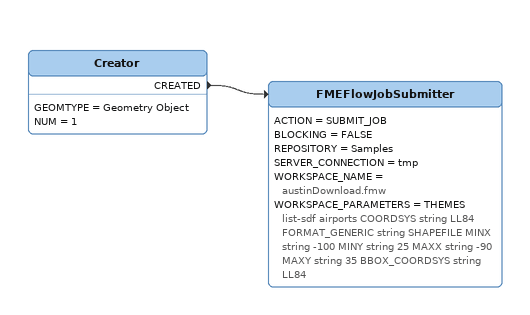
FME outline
Creator
    GEOMTYPE = Geometry Object
    NUM = 1
    CREATED -> FMEFlowJobSubmitter
FMEFlowJobSubmitter
    ACTION = SUBMIT_JOB
    BLOCKING = FALSE
    REPOSITORY = Samples
    SERVER_CONNECTION = tmp
    WORKSPACE_NAME = austinDownload.fmw
    WORKSPACE_PARAMETERS = THEMES list-sdf airports COORDSYS string LL84 FORMAT_GENERIC string SHAPEFILE MINX string -100 MINY string 25 MAXX string -90 MAXY string 35 BBOX_COORDSYS string LL84
